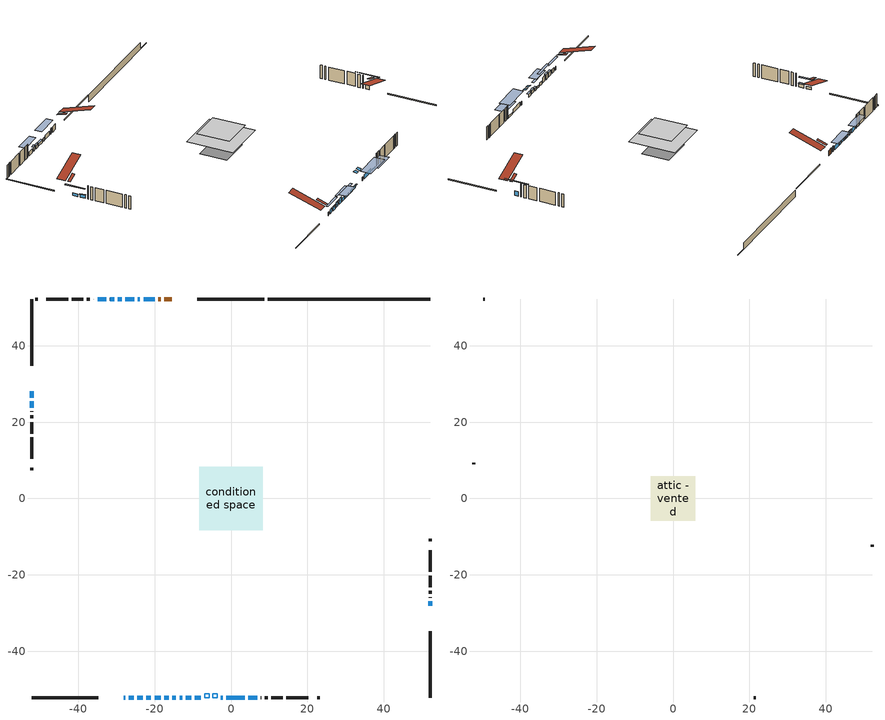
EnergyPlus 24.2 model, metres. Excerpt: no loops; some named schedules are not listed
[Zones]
conditioned space
 floor outside (Floor1 construction): -2.53,-2.53 -2.53,2.53 2.53,2.53 2.53,-2.53 z0.46
 floor outside (Floor2 construction): -1.18,-1.18 -1.18,1.18 1.18,1.18 1.18,-1.18 z0.46
 floor adiabatic (AdiabaticFloorConstruction): -8.26,-8.26 -8.26,8.26 8.26,8.26 8.26,-8.26 z2.9
 floor foundation (Slab1 construction): -5.74,-4.93 -5.74,4.93 5.74,4.93 5.74,-4.93 z-1.98
 wall outside (RimJoist1 construction): 8.65,52.25 -8.78,52.25 / -52.25,-52.25 -34.82,-52.25 / -52.25,52.25 -52.25,34.82 / 52.25,-52.25 52.25,-34.82 z0.46:0.76
 wall outside (AdiabaticWallConstruction 1): -15.49,52.25 -17.5,52.25 / -18.43,52.25 -19.04,52.25 z0.46:2.49
 wall outside (AdiabaticWallConstruction): -28.11,-52.25 -27.65,-52.25 / -23.84,52.25 -24.44,52.25 / -2.64,-52.25 -2.22,-52.25 z0.46:1.68; -19.96,52.25 -22.91,52.25 / -26.72,-52.25 -25.5,-52.25 / -24.58,-52.25 -23.1,-52.25 / -30.62,52.25 -31.69,52.25 / -1.29,-52.25 3.54,-52.25 / -32.62,52.25 -34.96,52.25 z0.46:1.93; -22.18,-52.25 -20.95,-52.25 / 52.25,-28.11 52.25,-26.89 z0.46:2.24; -20.03,-52.25 -18.45,-52.25 z0.46:2.44; -17.52,-52.25 -16.25,-52.25 / -11.84,-52.25 -10.37,-52.25 z0.46:1.58; -15.32,-52.25 -14.41,-52.25 z0.46:1.28; -52.25,28.11 -52.25,26.38 z0.46:1.38; -25.36,52.25 -27.65,52.25 z0.46:1.32; -28.58,52.25 -29.7,52.25 / -52.25,25.46 -52.25,23.73 z0.46:1.6; -13.48,-52.25 -12.77,-52.25 z0.46:1.3; -9.44,-52.25 -7.86,-52.25 z0.46:1.63; 4.47,-52.25 6.88,-52.25 z0.46:1.05
 wall outside (Wall1 construction): -35.89,52.25 -36,52.25 / 7.81,-52.25 7.93,-52.25 / -52.25,22.8 -52.25,22.69 / 52.25,-25.96 52.25,-25.85 z0.46:5.34
 wall outside (Wall2 construction): -36.93,52.25 -37.73,52.25 / 8.85,-52.25 9.66,-52.25 / -52.25,21.76 -52.25,20.96 / 52.25,-24.92 52.25,-24.12 z0.46:5.34
 wall outside (Wall3 construction): -38.66,52.25 -41.67,52.25 / 10.59,-52.25 13.6,-52.25 / -52.25,20.03 -52.25,17.02 / 52.25,-23.19 52.25,-20.18 z0.46:5.34
 wall outside (Wall4 construction): -42.6,52.25 -48.34,52.25 / 14.53,-52.25 20.26,-52.25 / -52.25,16.09 -52.25,10.35 / 52.25,-19.25 52.25,-13.51 z0.46:5.34
 wall outside (Wall6 construction): -50.65,52.25 -51.32,52.25 / 22.57,-52.25 23.24,-52.25 / -52.25,8.04 -52.25,7.37 / 52.25,-11.2 52.25,-10.53 z0.46:5.34
 wall foundation (FoundationWall1 construction): 9.58,52.25,-1.98 9.58,52.25,0.46 47.98,52.25,0.46 47.98,52.25,-1.83 52.25,52.25,-1.83 52.25,52.25,-1.98
 window (WindowConstruction 17): -28.11,-52.25 -27.65,-52.25 z0.46:1.68
 window (WindowConstruction 2): -19.96,52.25 -22.91,52.25 z0.46:1.93
 window (WindowConstruction 3): -26.72,-52.25 -25.5,-52.25 z0.46:1.93
 window (WindowConstruction 4): -24.58,-52.25 -23.1,-52.25 z0.46:1.93
 window (WindowConstruction 5): -22.17,-52.25 -20.96,-52.25 z0.46:2.24
 window (WindowConstruction 6): -20.03,-52.25 -18.45,-52.25 z0.46:2.44
 window (WindowConstruction 18): -23.84,52.25 -24.43,52.25 z0.46:1.68
 window (WindowConstruction 7): -17.52,-52.25 -16.25,-52.25 z0.46:1.58
 window (WindowConstruction 8): -15.32,-52.25 -14.41,-52.25 z0.46:1.27
 window (WindowConstruction 9): -52.25,28.11 -52.25,26.38 z0.46:1.37
 window (WindowConstruction 10): -25.36,52.25 -27.65,52.25 z0.46:1.32
 window (WindowConstruction 11): -28.58,52.25 -29.69,52.25 z0.46:1.6
 window (WindowConstruction 12): -30.62,52.25 -31.69,52.25 z0.46:1.93
 window (WindowConstruction 13): -13.48,-52.25 -12.77,-52.25 z0.46:1.3
 window (WindowConstruction 14): -11.84,-52.25 -10.37,-52.25 z0.46:1.58
 window (WindowConstruction 15): -9.44,-52.25 -7.86,-52.25 z0.46:1.63
 window (WindowConstruction 16): -52.25,25.46 -52.25,23.73 z0.46:1.6
 window (WindowConstruction 21): -2.64,-52.25 -2.22,-52.25 z0.46:1.68
 window (WindowConstruction 19): -1.29,-52.25 3.54,-52.25 z0.46:1.93
 window (WindowConstruction 20): 4.47,-52.25 6.88,-52.25 z0.46:1.05
 window (WindowConstruction): 52.25,-28.11 52.25,-26.89 z0.46:2.24
 window (WindowConstruction 1): -32.62,52.25 -34.96,52.25 z0.46:1.93
 door (Door): -15.49,52.25 -17.5,52.25 z0.46:2.49
 door (Door 1): -18.43,52.25 -19.03,52.25 z0.46:2.49
 ceiling adiabatic (AdiabaticFloorConstruction): 8.26,-8.26 8.26,8.26 -8.26,8.26 -8.26,-8.26 z2.9
 roof outside (Roof2 construction): -14.56,52.25,5.34 -14.56,48.83,6.48 -13.66,48.83,6.48 -13.66,52.25,5.34; -29.04,-52.25,5.34 -29.04,-48.83,6.48 -29.94,-48.83,6.48 -29.94,-52.25,5.34; -52.25,29.04,5.34 -48.83,29.04,6.48 -48.83,29.94,6.48 -52.25,29.94,5.34; 52.25,-29.04,5.34 48.83,-29.04,6.48 48.83,-29.94,6.48 52.25,-29.94,5.34
 roof outside (AdiabaticRoofConstruction): -5.71,-52.25,5.34 -5.71,-51.09,5.72 -6.93,-51.09,5.72 -6.93,-52.25,5.34; -3.56,-52.25,5.34 -3.56,-51.09,5.72 -4.79,-51.09,5.72 -4.79,-52.25,5.34
 skylight (SkylightConstruction): -5.71,-52.25,5.34 -5.71,-51.09,5.72 -6.93,-51.09,5.72 -6.93,-52.25,5.34
 skylight (SkylightConstruction 1): -3.56,-52.25,5.34 -3.56,-51.09,5.72 -4.78,-51.09,5.72 -4.78,-52.25,5.34
attic - vented
 floor to conditioned space (Floor3 construction Reversed): -5.88,-5.88 -5.88,5.88 5.88,5.88 5.88,-5.88 z5.34
 wall outside (Wall5 construction): -49.27,52.25 -49.72,52.25 / 21.19,-52.25 21.64,-52.25 / -52.25,9.42 -52.25,8.97 / 52.25,-12.58 52.25,-12.13 z0.46:5.34
 roof outside (Roof1 construction): -12.73,52.25,5.34 -12.73,40.78,9.16 -9.71,40.78,9.16 -9.71,52.25,5.34; -30.87,-52.25,5.34 -30.87,-40.78,9.16 -33.89,-40.78,9.16 -33.89,-52.25,5.34; -52.25,30.87,5.34 -40.78,30.87,9.16 -40.78,33.89,9.16 -52.25,33.89,5.34; 52.25,-30.87,5.34 40.78,-30.87,9.16 40.78,-33.89,9.16 52.25,-33.89,5.34
shading: -25.65,52.25 -17.22,52.25 -17.22,54.69 -25.65,54.69 z4.67; -22.76,-52.25 -29.46,-52.25 -29.46,-52.86 -22.76,-52.86 z4.67; -22.95,-52.25 -24.72,-52.25 -24.72,-52.86 -22.95,-52.86 z2.08; -20.81,-52.25 -22.32,-52.25 -22.32,-52.86 -20.81,-52.86 z2.39; -15.71,-52.25 -22.77,-52.25 -22.77,-52.86 -15.71,-52.86 z5.18; -13.61,-52.25 -20.16,-52.25 -20.16,-54.99 -13.61,-54.99 z4.22; -11.67,-52.25 -18.06,-52.25 -18.06,-52.86 -11.67,-52.86 z4.01; -52.25,23.64 -52.25,30.85 -52.86,30.85 -52.86,23.64 z4.11; -27.8,52.25 -25.21,52.25 -25.21,52.86 -27.8,52.86 z1.47; -29.84,52.25 -28.43,52.25 -28.43,52.86 -29.84,52.86 z1.75; -31.84,52.25 -30.47,52.25 -30.47,52.86 -31.84,52.86 z2.08; -12.62,-52.25 -13.63,-52.25 -13.63,-52.86 -12.62,-52.86 z1.45; -10.22,-52.25 -11.99,-52.25 -11.99,-52.86 -10.22,-52.86 z1.73; -7.71,-52.25 -9.59,-52.25 -9.59,-52.86 -7.71,-52.86 z1.78; -52.25,23.58 -52.25,25.61 -52.86,25.61 -52.86,23.58 z1.75; 6.28,-52.25 -4.03,-52.25 -4.03,-55.91 6.28,-55.91 z4.67; 9.62,-52.25 1.73,-52.25 1.73,-55.91 9.62,-55.91 z3.79; 52.25,-23.23 52.25,-31.77 52.55,-31.77 52.55,-23.23 z5.9; -37.7,52.25 -29.88,52.25 -29.88,54.69 -37.7,54.69 z4.67
[Building]
Building 1: Terrain=Suburbs
[Site:Location]
Victoria Intl AP_BC: Latitude {deg}=48.65; Longitude {deg}=-123.43; Time Zone {hr}=-8; Elevation {m}=20; Keep Site Location Information=Yes
[Site:GroundTemperature:Shallow]
8.05499, 7.06759, 6.98852, 7.45709, 9.33813, 11.2104, 12.8336, 13.8618, 13.9492, 13.1129, 11.5311, 9.71625
[Site:WaterMainsTemperature]
Calculation Method=Schedule; Temperature Schedule=mains temperature schedule
[Material] Roughness=Rough; Thermal Absorptance=0.9
Name | Thickness {m} | Conductivity {W/m-K} | Density {kg/m3} | Specific Heat {J/kg-K} | Solar Absorptance | Visible Absorptance
asphalt or fiberglass shingles | 0.00635 | 0.162714 | 1121.4 | 1465.45 | 0.4 | 0.4
asphalt or fiberglass shingles 1 | 0.00635 | 0.162714 | 1121.4 | 1465.45 | 0.7 | 0.7
ceiling loosefill ins | 0.169333 | 0.0480833 | 16.02 | 1046.75 | 0.7 | 0.7
ceiling stud and cavity | 0.1397 | 0.163919 | 65.682 | 1177.47 | 0.7 | 0.7
concrete 4.0 in. | 0.1016 | 1.803125 | 2242.8 | 837.4 | 0.7 | 0.7
concrete 8.0 in. | 0.2032 | 1.803125 | 2242.8 | 837.4 | 0.7 | 0.7
door material | 0.04445 | 0.053851 | 512.64 | 1214.23 | 0.7 | 0.7
floor covering | 0.0127 | 0.0433444 | 54.468 | 1339.84 | 0.6 | 0.6
floor rigid ins; rim joist rigid ins; wall rigid ins | 0.051816 | 0.029427 | 32.04 | 1214.23 | 0.7 | 0.7
floor rigid ins 1; roof rigid ins 1; wall rigid ins 1 | 0.512978 | 0.029427 | 32.04 | 1214.23 | 0.7 | 0.7
floor stud and cavity | 0.1397 | 0.103547 | 92.3553 | 1139.71 | 0.7 | 0.7
floor stud and cavity 1 | 0.1397 | 0.104916 | 92.3553 | 1139.71 | 0.7 | 0.7
floor stud and cavity 2 | 0.1397 | 1.75129 | 37.0049 | 1207.88 | 0.7 | 0.7
furniture material conditioned space 1 | 0.1524 | 0.115458 | 640.8 | 1214.23 | 0.6 | 0.6
gypsum board | 0.0127 | 0.160291 | 801 | 837.4 | 0.6 | 0.6
osb sheathing 0.5 in. | 0.0127 | 0.115458 | 512.64 | 1214.23 | 0.7 | 0.7
osb sheathing 0.75 in. | 0.01905 | 0.115458 | 512.64 | 1214.23 | 0.7 | 0.7
osb sheathing 2.0 in. | 0.0508 | 0.115458 | 512.64 | 1214.23 | 0.7 | 0.7
rim joist stud and cavity | 0.0508 | 0.0413573 | 125.044 | 1163.47 | 0.6 | 0.6
roof rigid ins | 0.103632 | 0.029427 | 32.04 | 1214.23 | 0.7 | 0.7
roof stud and cavity | 0.2032 | 0.341639 | 78.34581 | 1123.46 | 0.7 | 0.7
roof stud and cavity 1 | 0.18415 | 1.78685 | 37.0049 | 1207.88 | 0.6 | 0.6
wall stud and cavity | 0.1397 | 0.379624 | 139.0536 | 1170.24 | 0.7 | 0.7
wall stud and cavity 1 | 0.1397 | 0.230639 | 139.0536 | 1170.24 | 0.7 | 0.7
wall stud and cavity 2 | 0.1397 | 0.218567 | 139.0536 | 1170.24 | 0.7 | 0.7
wall stud and cavity 3 | 0.1397 | 0.214432 | 139.0536 | 1170.24 | 0.7 | 0.7
wall stud and cavity 4 | 0.0889 | 6.9971 | 50.32683 | 1063.81 | 0.6 | 0.6
wall stud and cavity 5 | 0.1397 | 0.0863462 | 139.0536 | 1170.24 | 0.7 | 0.7
wall stud and cavity 6 | 0.0889 | 0.380278 | 52.3479 | 1209.89 | 0.7 | 0.7
wall stud and cavity 7 | 0.0889 | 0.391764 | 83.0341 | 1211.67 | 0.7 | 0.7
wood siding | 0.0254 | 0.102417 | 544.68 | 1172.36 | 0.4 | 0.4
wood siding 1 | 0.00254 | 0.102417 | 544.68 | 1172.36 | 0.4 | 0.4
wood siding 2; wood siding 3; wood siding 4 | 0.0254 | 0.102417 | 544.68 | 1172.36 | 0.7 | 0.7
[WindowMaterial:SimpleGlazingSystem]
Name | U-Factor {W/m2-K} | Solar Heat Gain Coefficient
SkylightMaterial | 3.58242 | 0.6652
SkylightMaterial 1 | 3.25514 | 0.6962
WindowMaterial | 3.96154 | 0.67
WindowMaterial 1 | 4.690028 | 0.65
WindowMaterial 10 | 4.181847 | 0.66
WindowMaterial 11 | 3.65777 | 0.7
WindowMaterial 12 | 4.82119 | 0.65
WindowMaterial 13 | 4.33629 | 0.67
WindowMaterial 14 | 4.2568 | 0.68
WindowMaterial 15 | 4.752486 | 0.65
WindowMaterial 16 | 4.20853 | 0.66
WindowMaterial 17 | 5.82336 | 0.53
WindowMaterial 18 | 3.86218 | 0.7
WindowMaterial 19 | 3.93088 | 0.68
WindowMaterial 2 | 3.526038 | 0.71
WindowMaterial 20 | 4.28064 | 0.65
WindowMaterial 3 | 4.63382 | 0.66
WindowMaterial 4 | 4.553756 | 0.66
WindowMaterial 5 | 2.912814 | 0.59
WindowMaterial 6 | 4.46404 | 0.67
WindowMaterial 7 | 5.047742 | 0.63
WindowMaterial 8 | 4.56625 | 0.66
WindowMaterial 9 | 4.2585 | 0.68
[Construction]
AdiabaticFloorConstruction: floor stud and cavity 2, floor rigid ins 1, osb sheathing 0.75 in., floor covering
AdiabaticRoofConstruction: asphalt or fiberglass shingles 1, roof rigid ins 1, osb sheathing 0.75 in., roof stud and cavity 1
AdiabaticWallConstruction: wood siding 3, wall rigid ins 1, wall stud and cavity 6, gypsum board
AdiabaticWallConstruction 1: wood siding 4, wall rigid ins 1, wall stud and cavity 6, gypsum board
Door; Door 1: door material
Floor1 construction: floor stud and cavity, floor rigid ins, osb sheathing 0.75 in., floor covering
Floor2 construction: floor stud and cavity 1, floor rigid ins, osb sheathing 0.75 in., floor covering
Floor3 construction Reversed: gypsum board, ceiling stud and cavity, ceiling loosefill ins
FoundationWall1 construction: concrete 8.0 in.
furniture construction conditioned space 1: furniture material conditioned space 1
PartitionWallConstruction: gypsum board, wall stud and cavity 7, gypsum board
RimJoist1 construction: wood siding 2, rim joist rigid ins, osb sheathing 2.0 in., rim joist stud and cavity
Roof1 construction: asphalt or fiberglass shingles
Roof2 construction: asphalt or fiberglass shingles, roof rigid ins, osb sheathing 0.75 in., roof stud and cavity, gypsum board
SkylightConstruction: SkylightMaterial
SkylightConstruction 1: SkylightMaterial 1
Slab1 construction: concrete 4.0 in.
Wall1 construction: wood siding, wall rigid ins, osb sheathing 0.5 in., wall stud and cavity, gypsum board
Wall2 construction: wood siding, wall rigid ins, osb sheathing 0.5 in., wall stud and cavity 1, gypsum board
Wall3 construction: wood siding, wall rigid ins, osb sheathing 0.5 in., wall stud and cavity 2, gypsum board
Wall4 construction: wood siding, wall rigid ins, osb sheathing 0.5 in., wall stud and cavity 3, gypsum board
Wall5 construction: wood siding 1, wall stud and cavity 4
Wall6 construction: wood siding, osb sheathing 0.5 in., wall stud and cavity 5, gypsum board
WindowConstruction: WindowMaterial
WindowConstruction 1: WindowMaterial 1
WindowConstruction 10: WindowMaterial 9
WindowConstruction 11: WindowMaterial 10
WindowConstruction 12: WindowMaterial 11
WindowConstruction 13: WindowMaterial 12
WindowConstruction 14: WindowMaterial 13
WindowConstruction 15: WindowMaterial 14
WindowConstruction 16: WindowMaterial 15
WindowConstruction 17: WindowMaterial 16
WindowConstruction 18: WindowMaterial 17
WindowConstruction 19: WindowMaterial 18
WindowConstruction 2; WindowConstruction 4: WindowMaterial 2
WindowConstruction 20: WindowMaterial 19
WindowConstruction 21: WindowMaterial 20
WindowConstruction 3: WindowMaterial 3
WindowConstruction 5: WindowMaterial 4
WindowConstruction 6: WindowMaterial 5
WindowConstruction 7: WindowMaterial 6
WindowConstruction 8: WindowMaterial 7
WindowConstruction 9: WindowMaterial 8
[Zone] Multiplier=1; Part of Total Floor Area=Yes
Name | Volume {m3}
attic - vented | 88.6182
conditioned space | 1009.2
[Space]
Name | Zone | Volume {m3}
attic - vented 1 | attic - vented | 88.6182
conditioned space 1 | conditioned space | 1009.2
[ZoneInfiltration:EffectiveLeakageArea]
infil attic - vented 1: Zone or Space=attic - vented 1; Schedule=Always On Discrete; Effective Air Leakage Area {cm2}=6152.32; Stack Coefficient=0.000604898; Wind Coefficient=1.66173e-05
[ZoneMixing]
whole house fan mix: Zone or Space=attic - vented; Schedule=Always On Continuous; Design Flow Rate Calculation Method=Flow/Zone; Design Flow Rate {m3/s}=0; Source Zone or Space=conditioned space
[SurfaceProperty:ExposedFoundationPerimeter]
Slab1: Exposed Perimeter Calculation Method=TotalExposedPerimeter; Total Exposed Perimeter {m}=42.673
[InternalMass] Zone or ZoneList=conditioned space; Space or SpaceList=conditioned space 1
Name | Construction | Surface Area {m2}
furniture mass conditioned space 1 | furniture construction conditioned space 1 | 166.988
partition wall mass | PartitionWallConstruction | 417.469
[Lights]
interior lighting: Zone or ZoneList or Space or SpaceList=conditioned space 1; Schedule=interior lighting schedule; Design Level Calculation Method=LightingLevel; Lighting Level {W}=343.2; Return Air Fraction=0; Fraction Radiant=0.6; Fraction Visible=0.2; Fraction Replaceable=1
[People]
occupants: Zone or ZoneList or Space or SpaceList=conditioned space 1; Number of People Schedule=occupants schedule; Number of People Calculation Method=People; Number of People=3; Fraction Radiant=0.314171; Sensible Heat Fraction=0.56303; Activity Level Schedule=occupants activity schedule; Carbon Dioxide Generation Rate {m3/s-W}=0; Enable ASHRAE 55 Comfort Warnings=No; Mean Radiant Temperature Calculation Type=EnclosureAveraged
[ElectricEquipment] Zone or ZoneList or Space or SpaceList=conditioned space 1; Design Level Calculation Method=EquipmentLevel
Name | Schedule | Design Level {W} | Fraction Latent | Fraction Radiant | Fraction Lost
clothes dryer | clothes dryer schedule | 140.772 | 0.015 | 0.081 | 0.85
clothes washer | clothes washer schedule | 32.1985 | 0.03 | 0.162 | 0.7
cooking range | cooking range schedule | 215.147 | 0.08 | 0.432 | 0.2
dishwasher | dishwasher schedule | 66.8632 | 0.3 | 0.18 | 0.4
fridge | fridge schedule | 72.9452 | 0 | 0.6 | 0
mech vent bath fan 0 | mech vent bath fan 0 schedule | 50.2 | 0 | 0 | 1
mech vent bath fan 1 | mech vent bath fan 1 schedule | 50.2 | 0 | 0 | 1
mech vent bath fan 2 | mech vent bath fan 2 schedule | 50.2 | 0 | 0 | 1
mech vent house fan | mech vent house fan schedule | 19.9167 | 0 | 0 | 0.5
mech vent house fan cfis | mech vent house fan cfis schedule | 0 | 0 | 0 | 0
mech vent range fan 0 | mech vent range fan 0 schedule | 57 | 0 | 0 | 1
misc plug loads | misc plug loads schedule | 494.7 | 0.045 | 0.513 | 0.1
whole house fan | Always On Discrete | 0 | 0 | 0 | 1
[OtherEquipment] Zone or ZoneList or Space or SpaceList=conditioned space 1; Design Level Calculation Method=EquipmentLevel
Name | Fuel Type | Schedule | Design Level {W} | Fraction Latent | Fraction Radiant | Fraction Lost
clothes dryer 1 | Electricity | clothes dryer schedule | 0 | 0.015 | 0.081 | 0.85
cooking range 1 | Electricity | cooking range schedule | 0 | 0.08 | 0.432 | 0.2
general water use latent | None | general water use schedule | 62.594 | 1 | 0 | 0
general water use sensible | None | general water use schedule | -61.6891 | 0 | 0.6 | 0
mech vent house fan latent load | None | Always On Discrete | 0 | 1 | 0 | 0
mech vent house fan sensible load | None | Always On Discrete | 0 | 0 | 0 | 0
water heater energy adjustment1 | Electricity | Always On Discrete | 0.01 | 0 | 0 | 1
[ZoneInfiltration:DesignFlowRate] Zone or ZoneList or Space or SpaceList=conditioned space 1; Schedule=Always On Discrete; Design Flow Rate Calculation Method=Flow/Zone; Design Flow Rate {m3/s}=0
infil flow; natural vent flow; whole house fan flow
[Foundation:Kiva]
Foundation Kiva 1: Initial Indoor Air Temperature {C}=18; Wall Height Above Grade {m}=0.459974; Wall Depth Below Slab {m}=0.2032
[Foundation:Kiva:Settings]
Soil Conductivity {W/m-K}=0.849921; Soil Density {kg/m3}=1842.3; Soil Specific Heat {J/kg-K}=418.7; Ground Solar Absorptivity=0.9; Ground Thermal Absorptivity=0.9; Ground Surface Roughness {m}=0.03; Far-Field Width {m}=40; Deep-Ground Boundary Condition=ZeroFlux; Deep-Ground Depth {m}=40; Minimum Cell Dimension {m}=0.2; Maximum Cell Growth Coefficient=3; Simulation Timestep=Timestep
[Exterior:Lights]
exterior lighting: Schedule=exterior lighting schedule; Design Level {W}=75.6
[Schedule:Constant]
Name | Hourly Value
Always On Continuous; mech vent house fan schedule; mech vent house fan cfis schedule; Always On Discrete | 1
occupants activity schedule | 117.228
fridge schedule | 0
[Schedule:Week:Daily]
interior lighting schedule Week Rule - Jan1-Jan27: interior lighting schedule day, interior lighting schedule day, interior lighting schedule day, interior lighting schedule day, interior lighting schedule day, interior lighting schedule day, interior lighting schedule day, interior lighting schedule default day, interior lighting schedule default day, interior lighting schedule default day, interior lighting schedule default day, interior lighting schedule default day
interior lighting schedule Week Rule - Jan28-Feb3: interior lighting schedule day, interior lighting schedule day, interior lighting schedule day, interior lighting schedule day, interior lighting schedule day 1, interior lighting schedule day 1, interior lighting schedule day 1, interior lighting schedule default day, interior lighting schedule default day, interior lighting schedule default day, interior lighting schedule default day, interior lighting schedule default day
interior lighting schedule Week Rule - Feb4-Feb24: interior lighting schedule day 1, interior lighting schedule day 1, interior lighting schedule day 1, interior lighting schedule day 1, interior lighting schedule day 1, interior lighting schedule day 1, interior lighting schedule day 1, interior lighting schedule default day, interior lighting schedule default day, interior lighting schedule default day, interior lighting schedule default day, interior lighting schedule default day
interior lighting schedule Week Rule - Feb25-Mar3: interior lighting schedule day 1, interior lighting schedule day 1, interior lighting schedule day 1, interior lighting schedule day 1, interior lighting schedule day 2, interior lighting schedule day 2, interior lighting schedule day 2, interior lighting schedule default day, interior lighting schedule default day, interior lighting schedule default day, interior lighting schedule default day, interior lighting schedule default day
interior lighting schedule Week Rule - Mar4-Mar31: interior lighting schedule day 2, interior lighting schedule day 2, interior lighting schedule day 2, interior lighting schedule day 2, interior lighting schedule day 2, interior lighting schedule day 2, interior lighting schedule day 2, interior lighting schedule default day, interior lighting schedule default day, interior lighting schedule default day, interior lighting schedule default day, interior lighting schedule default day
interior lighting schedule Week Rule - Apr1-Apr28: interior lighting schedule day 3, interior lighting schedule day 3, interior lighting schedule day 3, interior lighting schedule day 3, interior lighting schedule day 3, interior lighting schedule day 3, interior lighting schedule day 3, interior lighting schedule default day, interior lighting schedule default day, interior lighting schedule default day, interior lighting schedule default day, interior lighting schedule default day
interior lighting schedule Week Rule - Apr29-May5: interior lighting schedule day 3, interior lighting schedule day 3, interior lighting schedule day 4, interior lighting schedule day 4, interior lighting schedule day 4, interior lighting schedule day 4, interior lighting schedule day 4, interior lighting schedule default day, interior lighting schedule default day, interior lighting schedule default day, interior lighting schedule default day, interior lighting schedule default day
interior lighting schedule Week Rule - May6-May26: interior lighting schedule day 4, interior lighting schedule day 4, interior lighting schedule day 4, interior lighting schedule day 4, interior lighting schedule day 4, interior lighting schedule day 4, interior lighting schedule day 4, interior lighting schedule default day, interior lighting schedule default day, interior lighting schedule default day, interior lighting schedule default day, interior lighting schedule default day
interior lighting schedule Week Rule - May27-Jun2: interior lighting schedule day 4, interior lighting schedule day 4, interior lighting schedule day 4, interior lighting schedule day 4, interior lighting schedule day 4, interior lighting schedule day 5, interior lighting schedule day 5, interior lighting schedule default day, interior lighting schedule default day, interior lighting schedule default day, interior lighting schedule default day, interior lighting schedule default day
interior lighting schedule Week Rule - Jun3-Jun30: interior lighting schedule day 5, interior lighting schedule day 5, interior lighting schedule day 5, interior lighting schedule day 5, interior lighting schedule day 5, interior lighting schedule day 5, interior lighting schedule day 5, interior lighting schedule default day, interior lighting schedule default day, interior lighting schedule default day, interior lighting schedule default day, interior lighting schedule default day
interior lighting schedule Week Rule - Jul1-Jul28: interior lighting schedule day 6, interior lighting schedule day 6, interior lighting schedule day 6, interior lighting schedule day 6, interior lighting schedule day 6, interior lighting schedule day 6, interior lighting schedule day 6, interior lighting schedule default day, interior lighting schedule default day, interior lighting schedule default day, interior lighting schedule default day, interior lighting schedule default day
interior lighting schedule Week Rule - Jul29-Aug4: interior lighting schedule day 6, interior lighting schedule day 6, interior lighting schedule day 6, interior lighting schedule day 7, interior lighting schedule day 7, interior lighting schedule day 7, interior lighting schedule day 7, interior lighting schedule default day, interior lighting schedule default day, interior lighting schedule default day, interior lighting schedule default day, interior lighting schedule default day
interior lighting schedule Week Rule - Aug5-Aug25: interior lighting schedule day 7, interior lighting schedule day 7, interior lighting schedule day 7, interior lighting schedule day 7, interior lighting schedule day 7, interior lighting schedule day 7, interior lighting schedule day 7, interior lighting schedule default day, interior lighting schedule default day, interior lighting schedule default day, interior lighting schedule default day, interior lighting schedule default day
interior lighting schedule Week Rule - Aug26-Sep1: interior lighting schedule day 7, interior lighting schedule day 7, interior lighting schedule day 7, interior lighting schedule day 7, interior lighting schedule day 7, interior lighting schedule day 7, interior lighting schedule day 8, interior lighting schedule default day, interior lighting schedule default day, interior lighting schedule default day, interior lighting schedule default day, interior lighting schedule default day
interior lighting schedule Week Rule - Sep2-Sep29: interior lighting schedule day 8, interior lighting schedule day 8, interior lighting schedule day 8, interior lighting schedule day 8, interior lighting schedule day 8, interior lighting schedule day 8, interior lighting schedule day 8, interior lighting schedule default day, interior lighting schedule default day, interior lighting schedule default day, interior lighting schedule default day, interior lighting schedule default day
interior lighting schedule Week Rule - Sep30-Oct6: interior lighting schedule day 8, interior lighting schedule day 9, interior lighting schedule day 9, interior lighting schedule day 9, interior lighting schedule day 9, interior lighting schedule day 9, interior lighting schedule day 9, interior lighting schedule default day, interior lighting schedule default day, interior lighting schedule default day, interior lighting schedule default day, interior lighting schedule default day
interior lighting schedule Week Rule - Oct7-Oct27: interior lighting schedule day 9, interior lighting schedule day 9, interior lighting schedule day 9, interior lighting schedule day 9, interior lighting schedule day 9, interior lighting schedule day 9, interior lighting schedule day 9, interior lighting schedule default day, interior lighting schedule default day, interior lighting schedule default day, interior lighting schedule default day, interior lighting schedule default day
interior lighting schedule Week Rule - Oct28-Nov3: interior lighting schedule day 9, interior lighting schedule day 9, interior lighting schedule day 9, interior lighting schedule day 9, interior lighting schedule day 10, interior lighting schedule day 10, interior lighting schedule day 10, interior lighting schedule default day, interior lighting schedule default day, interior lighting schedule default day, interior lighting schedule default day, interior lighting schedule default day
interior lighting schedule Week Rule - Nov4-Nov24: interior lighting schedule day 10, interior lighting schedule day 10, interior lighting schedule day 10, interior lighting schedule day 10, interior lighting schedule day 10, interior lighting schedule day 10, interior lighting schedule day 10, interior lighting schedule default day, interior lighting schedule default day, interior lighting schedule default day, interior lighting schedule default day, interior lighting schedule default day
interior lighting schedule Week Rule - Nov25-Dec1: interior lighting schedule day 10, interior lighting schedule day 10, interior lighting schedule day 10, interior lighting schedule day 10, interior lighting schedule day 10, interior lighting schedule day 10, interior lighting schedule day 11, interior lighting schedule default day, interior lighting schedule default day, interior lighting schedule default day, interior lighting schedule default day, interior lighting schedule default day
interior lighting schedule Week Rule - Dec2-Dec31: interior lighting schedule day 11, interior lighting schedule day 11, interior lighting schedule day 11, interior lighting schedule day 11, interior lighting schedule day 11, interior lighting schedule day 11, interior lighting schedule day 11, interior lighting schedule default day, interior lighting schedule default day, interior lighting schedule default day, interior lighting schedule default day, interior lighting schedule default day
occupants schedule Week Rule - Jan1-Dec31: occupants schedule day, occupants schedule day, occupants schedule day, occupants schedule day, occupants schedule day, occupants schedule day, occupants schedule day, occupants schedule default day, occupants schedule default day, occupants schedule default day, occupants schedule default day, occupants schedule default day
clothes dryer schedule Week Rule - Jan1-Dec31: clothes dryer schedule day, clothes dryer schedule day, clothes dryer schedule day, clothes dryer schedule day, clothes dryer schedule day, clothes dryer schedule day, clothes dryer schedule day, clothes dryer schedule default day, clothes dryer schedule default day, clothes dryer schedule default day, clothes dryer schedule default day, clothes dryer schedule default day
clothes washer schedule Week Rule - Jan1-Dec31: clothes washer schedule day, clothes washer schedule day, clothes washer schedule day, clothes washer schedule day, clothes washer schedule day, clothes washer schedule day, clothes washer schedule day, clothes washer schedule default day, clothes washer schedule default day, clothes washer schedule default day, clothes washer schedule default day, clothes washer schedule default day
cooking range schedule Week Rule - Jan1-Dec31: cooking range schedule day, cooking range schedule day, cooking range schedule day, cooking range schedule day, cooking range schedule day, cooking range schedule day, cooking range schedule day, cooking range schedule default day, cooking range schedule default day, cooking range schedule default day, cooking range schedule default day, cooking range schedule default day
dishwasher schedule Week Rule - Jan1-Dec31: dishwasher schedule day, dishwasher schedule day, dishwasher schedule day, dishwasher schedule day, dishwasher schedule day, dishwasher schedule day, dishwasher schedule day, dishwasher schedule default day, dishwasher schedule default day, dishwasher schedule default day, dishwasher schedule default day, dishwasher schedule default day
mech vent bath fan 0 schedule Week Rule - Jan1-Dec31: mech vent bath fan 0 schedule day, mech vent bath fan 0 schedule day, mech vent bath fan 0 schedule day, mech vent bath fan 0 schedule day, mech vent bath fan 0 schedule day, mech vent bath fan 0 schedule day, mech vent bath fan 0 schedule day, mech vent bath fan 0 schedule default day, mech vent bath fan 0 schedule default day, mech vent bath fan 0 schedule default day, mech vent bath fan 0 schedule default day, mech vent bath fan 0 schedule default day
mech vent bath fan 1 schedule Week Rule - Jan1-Dec31: mech vent bath fan 1 schedule day, mech vent bath fan 1 schedule day, mech vent bath fan 1 schedule day, mech vent bath fan 1 schedule day, mech vent bath fan 1 schedule day, mech vent bath fan 1 schedule day, mech vent bath fan 1 schedule day, mech vent bath fan 1 schedule default day, mech vent bath fan 1 schedule default day, mech vent bath fan 1 schedule default day, mech vent bath fan 1 schedule default day, mech vent bath fan 1 schedule default day
[Schedule:Year]
interior lighting schedule: interior lighting schedule Week Rule - Jan1-Jan27, 1, 1, 1, 27, interior lighting schedule Week Rule - Jan28-Feb3, 1, 28, 2, 3, interior lighting schedule Week Rule - Feb4-Feb24, 2, 4, 2, 24, interior lighting schedule Week Rule - Feb25-Mar3, 2, 25, 3, 3, interior lighting schedule Week Rule - Mar4-Mar31, 3, 4, 3, 31, interior lighting schedule Week Rule - Apr1-Apr28, 4, 1, 4, 28, interior lighting schedule Week Rule - Apr29-May5, 4, 29, 5, 5, interior lighting schedule Week Rule - May6-May26, 5, 6, 5, 26, interior lighting schedule Week Rule - May27-Jun2, 5, 27, 6, 2, interior lighting schedule Week Rule - Jun3-Jun30, 6, 3, 6, 30, interior lighting schedule Week Rule - Jul1-Jul28, 7, 1, 7, 28, interior lighting schedule Week Rule - Jul29-Aug4, 7, 29, 8, 4, interior lighting schedule Week Rule - Aug5-Aug25, 8, 5, 8, 25, interior lighting schedule Week Rule - Aug26-Sep1, 8, 26, 9, 1, interior lighting schedule Week Rule - Sep2-Sep29, 9, 2, 9, 29, interior lighting schedule Week Rule - Sep30-Oct6, 9, 30, 10, 6, interior lighting schedule Week Rule - Oct7-Oct27, 10, 7, 10, 27, interior lighting schedule Week Rule - Oct28-Nov3, 10, 28, 11, 3, interior lighting schedule Week Rule - Nov4-Nov24, 11, 4, 11, 24, interior lighting schedule Week Rule - Nov25-Dec1, 11, 25, 12, 1, interior lighting schedule Week Rule - Dec2-Dec31, 12, 2, 12, 31
occupants schedule: occupants schedule Week Rule - Jan1-Dec31, 1, 1, 12, 31
clothes dryer schedule: clothes dryer schedule Week Rule - Jan1-Dec31, 1, 1, 12, 31
clothes washer schedule: clothes washer schedule Week Rule - Jan1-Dec31, 1, 1, 12, 31
cooking range schedule: cooking range schedule Week Rule - Jan1-Dec31, 1, 1, 12, 31
dishwasher schedule: dishwasher schedule Week Rule - Jan1-Dec31, 1, 1, 12, 31
mech vent bath fan 0 schedule: mech vent bath fan 0 schedule Week Rule - Jan1-Dec31, 1, 1, 12, 31
mech vent bath fan 1 schedule: mech vent bath fan 1 schedule Week Rule - Jan1-Dec31, 1, 1, 12, 31
mech vent bath fan 2 schedule: mech vent bath fan 2 schedule Week Rule - Jan1-Dec31, 1, 1, 12, 31
mech vent range fan 0 schedule: mech vent range fan 0 schedule Week Rule - Jan1-Dec31, 1, 1, 12, 31
misc plug loads schedule: misc plug loads schedule Week Rule - Jan1-Dec31, 1, 1, 12, 31
general water use schedule: general water use schedule Week Rule - Jan1-Dec31, 1, 1, 12, 31
exterior lighting schedule: exterior lighting schedule Week Rule - Jan1-Jan27, 1, 1, 1, 27, exterior lighting schedule Week Rule - Jan28-Feb3, 1, 28, 2, 3, exterior lighting schedule Week Rule - Feb4-Feb24, 2, 4, 2, 24, exterior lighting schedule Week Rule - Feb25-Mar3, 2, 25, 3, 3, exterior lighting schedule Week Rule - Mar4-Mar31, 3, 4, 3, 31, exterior lighting schedule Week Rule - Apr1-Apr28, 4, 1, 4, 28, exterior lighting schedule Week Rule - Apr29-May5, 4, 29, 5, 5, exterior lighting schedule Week Rule - May6-May26, 5, 6, 5, 26, exterior lighting schedule Week Rule - May27-Jun2, 5, 27, 6, 2, exterior lighting schedule Week Rule - Jun3-Jun30, 6, 3, 6, 30, exterior lighting schedule Week Rule - Jul1-Jul28, 7, 1, 7, 28, exterior lighting schedule Week Rule - Jul29-Aug4, 7, 29, 8, 4, exterior lighting schedule Week Rule - Aug5-Aug25, 8, 5, 8, 25, exterior lighting schedule Week Rule - Aug26-Sep1, 8, 26, 9, 1, exterior lighting schedule Week Rule - Sep2-Sep29, 9, 2, 9, 29, exterior lighting schedule Week Rule - Sep30-Oct6, 9, 30, 10, 6, exterior lighting schedule Week Rule - Oct7-Oct27, 10, 7, 10, 27, exterior lighting schedule Week Rule - Oct28-Nov3, 10, 28, 11, 3, exterior lighting schedule Week Rule - Nov4-Nov24, 11, 4, 11, 24, exterior lighting schedule Week Rule - Nov25-Dec1, 11, 25, 12, 1, exterior lighting schedule Week Rule - Dec2-Dec31, 12, 2, 12, 31
[Schedule:Compact]
mains temperature schedule: Through: 01/01, For: AllDays, Until: 24:00, 11.3917, Through: 01/02, For: AllDays, Until: 24:00, 11.3578, Through: 01/03, For: AllDays, Until: 24:00, 11.3239, Through: 01/04, For: AllDays, Until: 24:00, 11.2911, Through: 01/05, For: AllDays, Until: 24:00, 11.2594, Through: 01/06, For: AllDays, Until: 24:00, 11.2278, Through: 01/07, For: AllDays, Until: 24:00, 11.1972, Through: 01/08, For: AllDays, Until: 24:00, 11.1672, Through: 01/09, For: AllDays, Until: 24:00, 11.1378, Through: 01/10, For: AllDays, Until: 24:00, 11.1094, Through: 01/11, For: AllDays, Until: 24:00, 11.0817, Through: 01/12, For: AllDays, Until: 24:00, 11.0544, Through: 01/13, For: AllDays, Until: 24:00, 11.0283, Through: 01/14, For: AllDays, Until: 24:00, 11.0028, Through: 01/15, For: AllDays, Until: 24:00, 10.9778, Through: 01/16, For: AllDays, Until: 24:00, 10.9539, Through: 01/17, For: AllDays, Until: 24:00, 10.9311, Through: 01/18, For: AllDays, Until: 24:00, 10.9089, Through: 01/19, For: AllDays, Until: 24:00, 10.8872, Through: 01/20, For: AllDays, Until: 24:00, 10.8661, Through: 01/21, For: AllDays, Until: 24:00, 10.8467, Through: 01/22, For: AllDays, Until: 24:00, 10.8272, Through: 01/23, For: AllDays, Until: 24:00, 10.8089, Through: 01/24, For: AllDays, Until: 24:00, 10.7917, Through: 01/25, For: AllDays, Until: 24:00, 10.775, Through: 01/26, For: AllDays, Until: 24:00, 10.7594, Through: 01/27, For: AllDays, Until: 24:00, 10.7444, Through: 01/28, For: AllDays, Until: 24:00, 10.7306, Through: 01/29, For: AllDays, Until: 24:00, 10.7172, Through: 01/30, For: AllDays, Until: 24:00, 10.705, Through: 01/31, For: AllDays, Until: 24:00, 10.6933, Through: 02/01, For: AllDays, Until: 24:00, 10.6828, Through: 02/02, For: AllDays, Until: 24:00, 10.6733, Through: 02/03, For: AllDays, Until: 24:00, 10.6644, Through: 02/04, For: AllDays, Until: 24:00, 10.6567, Through: 02/05, For: AllDays, Until: 24:00, 10.6494, Through: 02/06, For: AllDays, Until: 24:00, 10.6433, Through: 02/07, For: AllDays, Until: 24:00, 10.6378, Through: 02/08, For: AllDays, Until: 24:00, 10.6333, Through: 02/09, For: AllDays, Until: 24:00, 10.63, Through: 02/10, For: AllDays, Until: 24:00, 10.6272, Through: 02/11, For: AllDays, Until: 24:00, 10.6256, Through: 02/12, For: AllDays, Until: 24:00, 10.625, Through: 02/13, For: AllDays, Until: 24:00, 10.625, Through: 02/14, For: AllDays, Until: 24:00, 10.6256, Through: 02/15, For: AllDays, Until: 24:00, 10.6278, Through: 02/16, For: AllDays, Until: 24:00, 10.63, Through: 02/17, For: AllDays, Until: 24:00, 10.6339, Through: 02/18, For: AllDays, Until: 24:00, 10.6383, Through: 02/19, For: AllDays, Until: 24:00, 10.6439, Through: 02/20, For: AllDays, Until: 24:00, 10.65, Through: 02/21, For: AllDays, Until: 24:00, 10.6572, Through: 02/22, For: AllDays, Until: 24:00, 10.665, Through: 02/23, For: AllDays, Until: 24:00, 10.6739, Through: 02/24, For: AllDays, Until: 24:00, 10.6839, Through: 02/25, For: AllDays, Until: 24:00, 10.6944, Through: 02/26, For: AllDays, Until: 24:00, 10.7056, Through: 02/27, For: AllDays, Until: 24:00, 10.7183, Through: 02/28, For: AllDays, Until: 24:00, 10.7311, Through: 03/01, For: AllDays, Until: 24:00, 10.7456, Through: 03/02, For: AllDays, Until: 24:00, 10.7606, Through: 03/03, For: AllDays, Until: 24:00, 10.7761, Through: 03/04, For: AllDays, Until: 24:00, 10.7928, Through: 03/05, For: AllDays, Until: 24:00, 10.81, Through: 03/06, For: AllDays, Until: 24:00, 10.8283, Through: 03/07, For: AllDays, Until: 24:00, 10.8478, Through: 03/08, For: AllDays, Until: 24:00, 10.8678, Through: 03/09, For: AllDays, Until: 24:00, 10.8883, Through: 03/10, For: AllDays, Until: 24:00, 10.91, Through: 03/11, For: AllDays, Until: 24:00, 10.9322, Through: 03/12, For: AllDays, Until: 24:00, 10.9556, Through: 03/13, For: AllDays, Until: 24:00, 10.9794, Through: 03/14, For: AllDays, Until: 24:00, 11.0044, Through: 03/15, For: AllDays, Until: 24:00, 11.03, Through: 03/16, For: AllDays, Until: 24:00, 11.0561, Through: 03/17, For: AllDays, Until: 24:00, 11.0833, Through: 03/18, For: AllDays, Until: 24:00, 11.1111, Through: 03/19, For: AllDays, Until: 24:00, 11.1394, Through: 03/20, For: AllDays, Until: 24:00, 11.1689, Through: 03/21, For: AllDays, Until: 24:00, 11.1989, Through: 03/22, For: AllDays, Until: 24:00, 11.2294, Through: 03/23, For: AllDays, Until: 24:00, 11.2611, Through: 03/24, For: AllDays, Until: 24:00, 11.2933, Through: 03/25, For: AllDays, Until: 24:00, 11.3261, Through: 03/26, For: AllDays, Until: 24:00, 11.36, Through: 03/27, For: AllDays, Until: 24:00, 11.3939, Through: 03/28, For: AllDays, Until: 24:00, 11.4289, Through: 03/29, For: AllDays, Until: 24:00, 11.4644, Through: 03/30, For: AllDays, Until: 24:00, 11.5006, Through: 03/31, For: AllDays, Until: 24:00, 11.5372, Through: 04/01, For: AllDays, Until: 24:00, 11.5744, Through: 04/02, For: AllDays, Until: 24:00, 11.6128, Through: 04/03, For: AllDays, Until: 24:00, 11.6511, Through: 04/04, For: AllDays, Until: 24:00, 11.6906, Through: 04/05, For: AllDays, Until: 24:00, 11.7306, Through: 04/06, For: AllDays, Until: 24:00, 11.7706, Through: 04/07, For: AllDays, Until: 24:00, 11.8117, Through: 04/08, For: AllDays, Until: 24:00, 11.8528, Through: 04/09, For: AllDays, Until: 24:00, 11.895, Through: 04/10, For: AllDays, Until: 24:00, 11.9372, Through: 04/11, For: AllDays, Until: 24:00, 11.9806, Through: 04/12, For: AllDays, Until: 24:00, 12.0239, Through: 04/13, For: AllDays, Until: 24:00, 12.0678, Through: 04/14, For: AllDays, Until: 24:00, 12.1122, Through: 04/15, For: AllDays, Until: 24:00, 12.1572, Through: 04/16, For: AllDays, Until: 24:00, 12.2022, Through: 04/17, For: AllDays, Until: 24:00, 12.2478, Through: 04/18, For: AllDays, Until: 24:00, 12.2939, Through: 04/19, For: AllDays, Until: 24:00, 12.3406, Through: 04/20, For: AllDays, Until: 24:00, 12.3872, Through: 04/21, For: AllDays, Until: 24:00, 12.435, Through: 04/22, For: AllDays, Until: 24:00, 12.4822, Through: 04/23, For: AllDays, Until: 24:00, 12.5306, Through: 04/24, For: AllDays, Until: 24:00, 12.5783, Through: 04/25, For: AllDays, Until: 24:00, 12.6272, Through: 04/26, For: AllDays, Until: 24:00, 12.6761, Through: 04/27, For: AllDays, Until: 24:00, 12.725, Through: 04/28, For: AllDays, Until: 24:00, 12.7744, Through: 04/29, For: AllDays, Until: 24:00, 12.8244, Through: 04/30, For: AllDays, Until: 24:00, 12.8744, Through: 05/01, For: AllDays, Until: 24:00, 12.9244, Through: 05/02, For: AllDays, Until: 24:00, 12.9744, Through: 05/03, For: AllDays, Until: 24:00, 13.025, Through: 05/04, For: AllDays, Until: 24:00, 13.0761, Through: 05/05, For: AllDays, Until: 24:00, 13.1267, Through: 05/06, For: AllDays, Until: 24:00, 13.1778, Through: 05/07, For: AllDays, Until: 24:00, 13.2289, Through: 05/08, For: AllDays, Until: 24:00, 13.2806, Through: 05/09, For: AllDays, Until: 24:00, 13.3317, Through: 05/10, For: AllDays, Until: 24:00, 13.3833, Through: 05/11, For: AllDays, Until: 24:00, 13.435, Through: 05/12, For: AllDays, Until: 24:00, 13.4861, Through: 05/13, For: AllDays, Until: 24:00, 13.5378, Through: 05/14, For: AllDays, Until: 24:00, 13.5894, Through: 05/15, For: AllDays, Until: 24:00, 13.6411, Through: 05/16, For: AllDays, Until: 24:00, 13.6933, Through: 05/17, For: AllDays, Until: 24:00, 13.745, Through: 05/18, For: AllDays, Until: 24:00, 13.7961, Through: 05/19, For: AllDays, Until: 24:00, 13.8478, Through: 05/20, For: AllDays, Until: 24:00, 13.8994, Through: 05/21, For: AllDays, Until: 24:00, 13.9511, Through: 05/22, For: AllDays, Until: 24:00, 14.0022, Through: 05/23, For: AllDays, Until: 24:00, 14.0533, Through: 05/24, For: AllDays, Until: 24:00, 14.1044, Through: 05/25, For: AllDays, Until: 24:00, 14.1556, Through: 05/26, For: AllDays, Until: 24:00, 14.2061, Through: 05/27, For: AllDays, Until: 24:00, 14.2572, Through: 05/28, For: AllDays, Until: 24:00, 14.3072, Through: 05/29, For: AllDays, Until: 24:00, 14.3578, Through: 05/30, For: AllDays, Until: 24:00, 14.4078, Through: 05/31, For: AllDays, Until: 24:00, 14.4572, Through: 06/01, For: AllDays, Until: 24:00, 14.5072, Through: 06/02, For: AllDays, Until: 24:00, 14.5561, Through: 06/03, For: AllDays, Until: 24:00, 14.6056, Through: 06/04, For: AllDays, Until: 24:00, 14.6539, Through: 06/05, For: AllDays, Until: 24:00, 14.7028, Through: 06/06, For: AllDays, Until: 24:00, 14.7506, Through: 06/07, For: AllDays, Until: 24:00, 14.7983, Through: 06/08, For: AllDays, Until: 24:00, 14.8456, Through: 06/09, For: AllDays, Until: 24:00, 14.8928, Through: 06/10, For: AllDays, Until: 24:00, 14.9394, Through: 06/11, For: AllDays, Until: 24:00, 14.9861, Through: 06/12, For: AllDays, Until: 24:00, 15.0317, Through: 06/13, For: AllDays, Until: 24:00, 15.0772, Through: 06/14, For: AllDays, Until: 24:00, 15.1222, Through: 06/15, For: AllDays, Until: 24:00, 15.1672, Through: 06/16, For: AllDays, Until: 24:00, 15.2111, Through: 06/17, For: AllDays, Until: 24:00, 15.255, Through: 06/18, For: AllDays, Until: 24:00, 15.2978, Through: 06/19, For: AllDays, Until: 24:00, 15.3406, Through: 06/20, For: AllDays, Until: 24:00, 15.3828, Through: 06/21, For: AllDays, Until: 24:00, 15.4244, Through: 06/22, For: AllDays, Until: 24:00, 15.4656, Through: 06/23, For: AllDays, Until: 24:00, 15.5067, Through: 06/24, For: AllDays, Until: 24:00, 15.5467, Through: 06/25, For: AllDays, Until: 24:00, 15.5861, Through: 06/26, For: AllDays, Until: 24:00, 15.625, Through: 06/27, For: AllDays, Until: 24:00, 15.6633, Through: 06/28, For: AllDays, Until: 24:00, 15.7011, Through: 06/29, For: AllDays, Until: 24:00, 15.7378, Through: 06/30, For: AllDays, Until: 24:00, 15.7744, Through: 07/01, For: AllDays, Until: 24:00, 15.8106, Through: 07/02, For: AllDays, Until: 24:00, 15.8456, Through: 07/03, For: AllDays, Until: 24:00, 15.88, Through: 07/04, For: AllDays, Until: 24:00, 15.9139, Through: 07/05, For: AllDays, Until: 24:00, 15.9472, Through: 07/06, For: AllDays, Until: 24:00, 15.9794, Through: 07/07, For: AllDays, Until: 24:00, 16.0117, Through: 07/08, For: AllDays, Until: 24:00, 16.0428, Through: 07/09, For: AllDays, Until: 24:00, 16.0728, Through: 07/10, For: AllDays, Until: 24:00, 16.1028, Through: 07/11, For: AllDays, Until: 24:00, 16.1317, Through: 07/12, For: AllDays, Until: 24:00, 16.16, Through: 07/13, For: AllDays, Until: 24:00, 16.1872, Through: 07/14, For: AllDays, Until: 24:00, 16.2139, Through: 07/15, For: AllDays, Until: 24:00, 16.24, Through: 07/16, For: AllDays, Until: 24:00, 16.265, Through: 07/17, For: AllDays, Until: 24:00, 16.2894, Through: 07/18, For: AllDays, Until: 24:00, 16.3128, Through: 07/19, For: AllDays, Until: 24:00, 16.3356, Through: 07/20, For: AllDays, Until: 24:00, 16.3578, Through: 07/21, For: AllDays, Until: 24:00, 16.3789, Through: 07/22, For: AllDays, Until: 24:00, 16.3994, Through: 07/23, For: AllDays, Until: 24:00, 16.4189, Through: 07/24, For: AllDays, Until: 24:00, 16.4372, Through: 07/25, For: AllDays, Until: 24:00, 16.4556, Through: 07/26, For: AllDays, Until: 24:00, 16.4722, Through: 07/27, For: AllDays, Until: 24:00, 16.4883, Through: 07/28, For: AllDays, Until: 24:00, 16.5039, Through: 07/29, For: AllDays, Until: 24:00, 16.5183, Through: 07/30, For: AllDays, Until: 24:00, 16.5322, Through: 07/31, For: AllDays, Until: 24:00, 16.545, Through: 08/01, For: AllDays, Until: 24:00, 16.5567, Through: 08/02, For: AllDays, Until: 24:00, 16.5678, Through: 08/03, For: AllDays, Until: 24:00, 16.5778, Through: 08/04, For: AllDays, Until: 24:00, 16.5872, Through: 08/05, For: AllDays, Until: 24:00, 16.5956, Through: 08/06, For: AllDays, Until: 24:00, 16.6033, Through: 08/07, For: AllDays, Until: 24:00, 16.61, Through: 08/08, For: AllDays, Until: 24:00, 16.6156, Through: 08/09, For: AllDays, Until: 24:00, 16.6206, Through: 08/10, For: AllDays, Until: 24:00, 16.6244, Through: 08/11, For: AllDays, Until: 24:00, 16.6278, Through: 08/12, For: AllDays, Until: 24:00, 16.63, Through: 08/13, For: AllDays, Until: 24:00, 16.6317, Through: 08/14, For: AllDays, Until: 24:00, 16.6317, Through: 08/15, For: AllDays, Until: 24:00, 16.6317, Through: 08/16, For: AllDays, Until: 24:00, 16.63, Through: 08/17, For: AllDays, Until: 24:00, 16.6278, Through: 08/18, For: AllDays, Until: 24:00, 16.625, Through: 08/19, For: AllDays, Until: 24:00, 16.6211, Through: 08/20, For: AllDays, Until: 24:00, 16.6161, Through: 08/21, For: AllDays, Until: 24:00, 16.61, Through: 08/22, For: AllDays, Until: 24:00, 16.6039, Through: 08/23, For: AllDays, Until: 24:00, 16.5961, Through: 08/24, For: AllDays, Until: 24:00, 16.5878, Through: 08/25, For: AllDays, Until: 24:00, 16.5783, Through: 08/26, For: AllDays, Until: 24:00, 16.5683, Through: 08/27, For: AllDays, Until: 24:00, 16.5572, Through: 08/28, For: AllDays, Until: 24:00, 16.5456, Through: 08/29, For: AllDays, Until: 24:00, 16.5328, Through: 08/30, For: AllDays, Until: 24:00, 16.5189, Through: 08/31, For: AllDays, Until: 24:00, 16.5044, Through: 09/01, For: AllDays, Until: 24:00, 16.4894, Through: 09/02, For: AllDays, Until: 24:00, 16.4733, Through: 09/03, For: AllDays, Until: 24:00, 16.4561, Through: 09/04, For: AllDays, Until: 24:00, 16.4383, Through: 09/05, For: AllDays, Until: 24:00, 16.4194, Through: 09/06, For: AllDays, Until: 24:00, 16.4, Through: 09/07, For: AllDays, Until: 24:00, 16.38, Through: 09/08, For: AllDays, Until: 24:00, 16.3589, Through: 09/09, For: AllDays, Until: 24:00, 16.3367, Through: 09/10, For: AllDays, Until: 24:00, 16.3139, Through: 09/11, For: AllDays, Until: 24:00, 16.2906, Through: 09/12, For: AllDays, Until: 24:00, 16.2661, Through: 09/13, For: AllDays, Until: 24:00, 16.2411, Through: 09/14, For: AllDays, Until: 24:00, 16.215, Through: 09/15, For: AllDays, Until: 24:00, 16.1883, Through: 09/16, For: AllDays, Until: 24:00, 16.1611, Through: 09/17, For: AllDays, Until: 24:00, 16.1328, Through: 09/18, For: AllDays, Until: 24:00, 16.1039, Through: 09/19, For: AllDays, Until: 24:00, 16.0744, Through: 09/20, For: AllDays, Until: 24:00, 16.0439, Through: 09/21, For: AllDays, Until: 24:00, 16.0128, Through: 09/22, For: AllDays, Until: 24:00, 15.9811, Through: 09/23, For: AllDays, Until: 24:00, 15.9489, Through: 09/24, For: AllDays, Until: 24:00, 15.9156, Through: 09/25, For: AllDays, Until: 24:00, 15.8817, Through: 09/26, For: AllDays, Until: 24:00, 15.8472, Through: 09/27, For: AllDays, Until: 24:00, 15.8122, Through: 09/28, For: AllDays, Until: 24:00, 15.7761, Through: 09/29, For: AllDays, Until: 24:00, 15.74, Through: 09/30, For: AllDays, Until: 24:00, 15.7028, Through: 10/01, For: AllDays, Until: 24:00, 15.665, Through: 10/02, For: AllDays, Until: 24:00, 15.6267, Through: 10/03, For: AllDays, Until: 24:00, 15.5878, Through: 10/04, For: AllDays, Until: 24:00, 15.5483, Through: 10/05, For: AllDays, Until: 24:00, 15.5083, Through: 10/06, For: AllDays, Until: 24:00, 15.4678, Through: 10/07, For: AllDays, Until: 24:00, 15.4267, Through: 10/08, For: AllDays, Until: 24:00, 15.385, Through: 10/09, For: AllDays, Until: 24:00, 15.3428, Through: 10/10, For: AllDays, Until: 24:00, 15.3, Through: 10/11, For: AllDays, Until: 24:00, 15.2572, Through: 10/12, For: AllDays, Until: 24:00, 15.2133, Through: 10/13, For: AllDays, Until: 24:00, 15.1694, Through: 10/14, For: AllDays, Until: 24:00, 15.1244, Through: 10/15, For: AllDays, Until: 24:00, 15.0794, Through: 10/16, For: AllDays, Until: 24:00, 15.0339, Through: 10/17, For: AllDays, Until: 24:00, 14.9883, Through: 10/18, For: AllDays, Until: 24:00, 14.9417, Through: 10/19, For: AllDays, Until: 24:00, 14.895, Through: 10/20, For: AllDays, Until: 24:00, 14.8483, Through: 10/21, For: AllDays, Until: 24:00, 14.8006, Through: 10/22, For: AllDays, Until: 24:00, 14.7528, Through: 10/23, For: AllDays, Until: 24:00, 14.705, Through: 10/24, For: AllDays, Until: 24:00, 14.6567, Through: 10/25, For: AllDays, Until: 24:00, 14.6078, Through: 10/26, For: AllDays, Until: 24:00, 14.5589, Through: 10/27, For: AllDays, Until: 24:00, 14.5094, Through: 10/28, For: AllDays, Until: 24:00, 14.46, Through: 10/29, For: AllDays, Until: 24:00, 14.41, Through: 10/30, For: AllDays, Until: 24:00, 14.36, Through: 10/31, For: AllDays, Until: 24:00, 14.31, Through: 11/01, For: AllDays, Until: 24:00, 14.2594, Through: 11/02, For: AllDays, Until: 24:00, 14.2089, Through: 11/03, For: AllDays, Until: 24:00, 14.1578, Through: 11/04, For: AllDays, Until: 24:00, 14.1072, Through: 11/05, For: AllDays, Until: 24:00, 14.0561, Through: 11/06, For: AllDays, Until: 24:00, 14.005, Through: 11/07, For: AllDays, Until: 24:00, 13.9533, Through: 11/08, For: AllDays, Until: 24:00, 13.9022, Through: 11/09, For: AllDays, Until: 24:00, 13.8506, Through: 11/10, For: AllDays, Until: 24:00, 13.7989, Through: 11/11, For: AllDays, Until: 24:00, 13.7472, Through: 11/12, For: AllDays, Until: 24:00, 13.6956, Through: 11/13, For: AllDays, Until: 24:00, 13.6439, Through: 11/14, For: AllDays, Until: 24:00, 13.5922, Through: 11/15, For: AllDays, Until: 24:00, 13.5406, Through: 11/16, For: AllDays, Until: 24:00, 13.4889, Through: 11/17, For: AllDays, Until: 24:00, 13.4372, Through: 11/18, For: AllDays, Until: 24:00, 13.3856, Through: 11/19, For: AllDays, Until: 24:00, 13.3344, Through: 11/20, For: AllDays, Until: 24:00, 13.2828, Through: 11/21, For: AllDays, Until: 24:00, 13.2317, Through: 11/22, For: AllDays, Until: 24:00, 13.1806, Through: 11/23, For: AllDays, Until: 24:00, 13.1294, Through: 11/24, For: AllDays, Until: 24:00, 13.0783, Through: 11/25, For: AllDays, Until: 24:00, 13.0278, Through: 11/26, For: AllDays, Until: 24:00, 12.9772, Through: 11/27, For: AllDays, Until: 24:00, 12.9267, Through: 11/28, For: AllDays, Until: 24:00, 12.8767, Through: 11/29, For: AllDays, Until: 24:00, 12.8267, Through: 11/30, For: AllDays, Until: 24:00, 12.7772, Through: 12/01, For: AllDays, Until: 24:00, 12.7278, Through: 12/02, For: AllDays, Until: 24:00, 12.6783, Through: 12/03, For: AllDays, Until: 24:00, 12.6294, Through: 12/04, For: AllDays, Until: 24:00, 12.5811, Through: 12/05, For: AllDays, Until: 24:00, 12.5328, Through: 12/06, For: AllDays, Until: 24:00, 12.4844, Through: 12/07, For: AllDays, Until: 24:00, 12.4372, Through: 12/08, For: AllDays, Until: 24:00, 12.39, Through: 12/09, For: AllDays, Until: 24:00, 12.3428, Through: 12/10, For: AllDays, Until: 24:00, 12.2967, Through: 12/11, For: AllDays, Until: 24:00, 12.25, Through: 12/12, For: AllDays, Until: 24:00, 12.2044, Through: 12/13, For: AllDays, Until: 24:00, 12.1594, Through: 12/14, For: AllDays, Until: 24:00, 12.1144, Through: 12/15, For: AllDays, Until: 24:00, 12.07, Through: 12/16, For: AllDays, Until: 24:00, 12.0261, Through: 12/17, For: AllDays, Until: 24:00, 11.9828, Through: 12/18, For: AllDays, Until: 24:00, 11.9394, Through: 12/19, For: AllDays, Until: 24:00, 11.8972, Through: 12/20, For: AllDays, Until: 24:00, 11.855, Through: 12/21, For: AllDays, Until: 24:00, 11.8133, Through: 12/22, For: AllDays, Until: 24:00, 11.7728, Through: 12/23, For: AllDays, Until: 24:00, 11.7322, Through: 12/24, For: AllDays, Until: 24:00, 11.6928, Through: 12/25, For: AllDays, Until: 24:00, 11.6533, Through: 12/26, For: AllDays, Until: 24:00, 11.6144, Through: 12/27, For: AllDays, Until: 24:00, 11.5767, Through: 12/28, For: AllDays, Until: 24:00, 11.5389, Through: 12/29, For: AllDays, Until: 24:00, 11.5022, Through: 12/30, For: AllDays, Until: 24:00, 11.4661, Through: 12/31, For: AllDays, Until: 24:00, 11.4306
